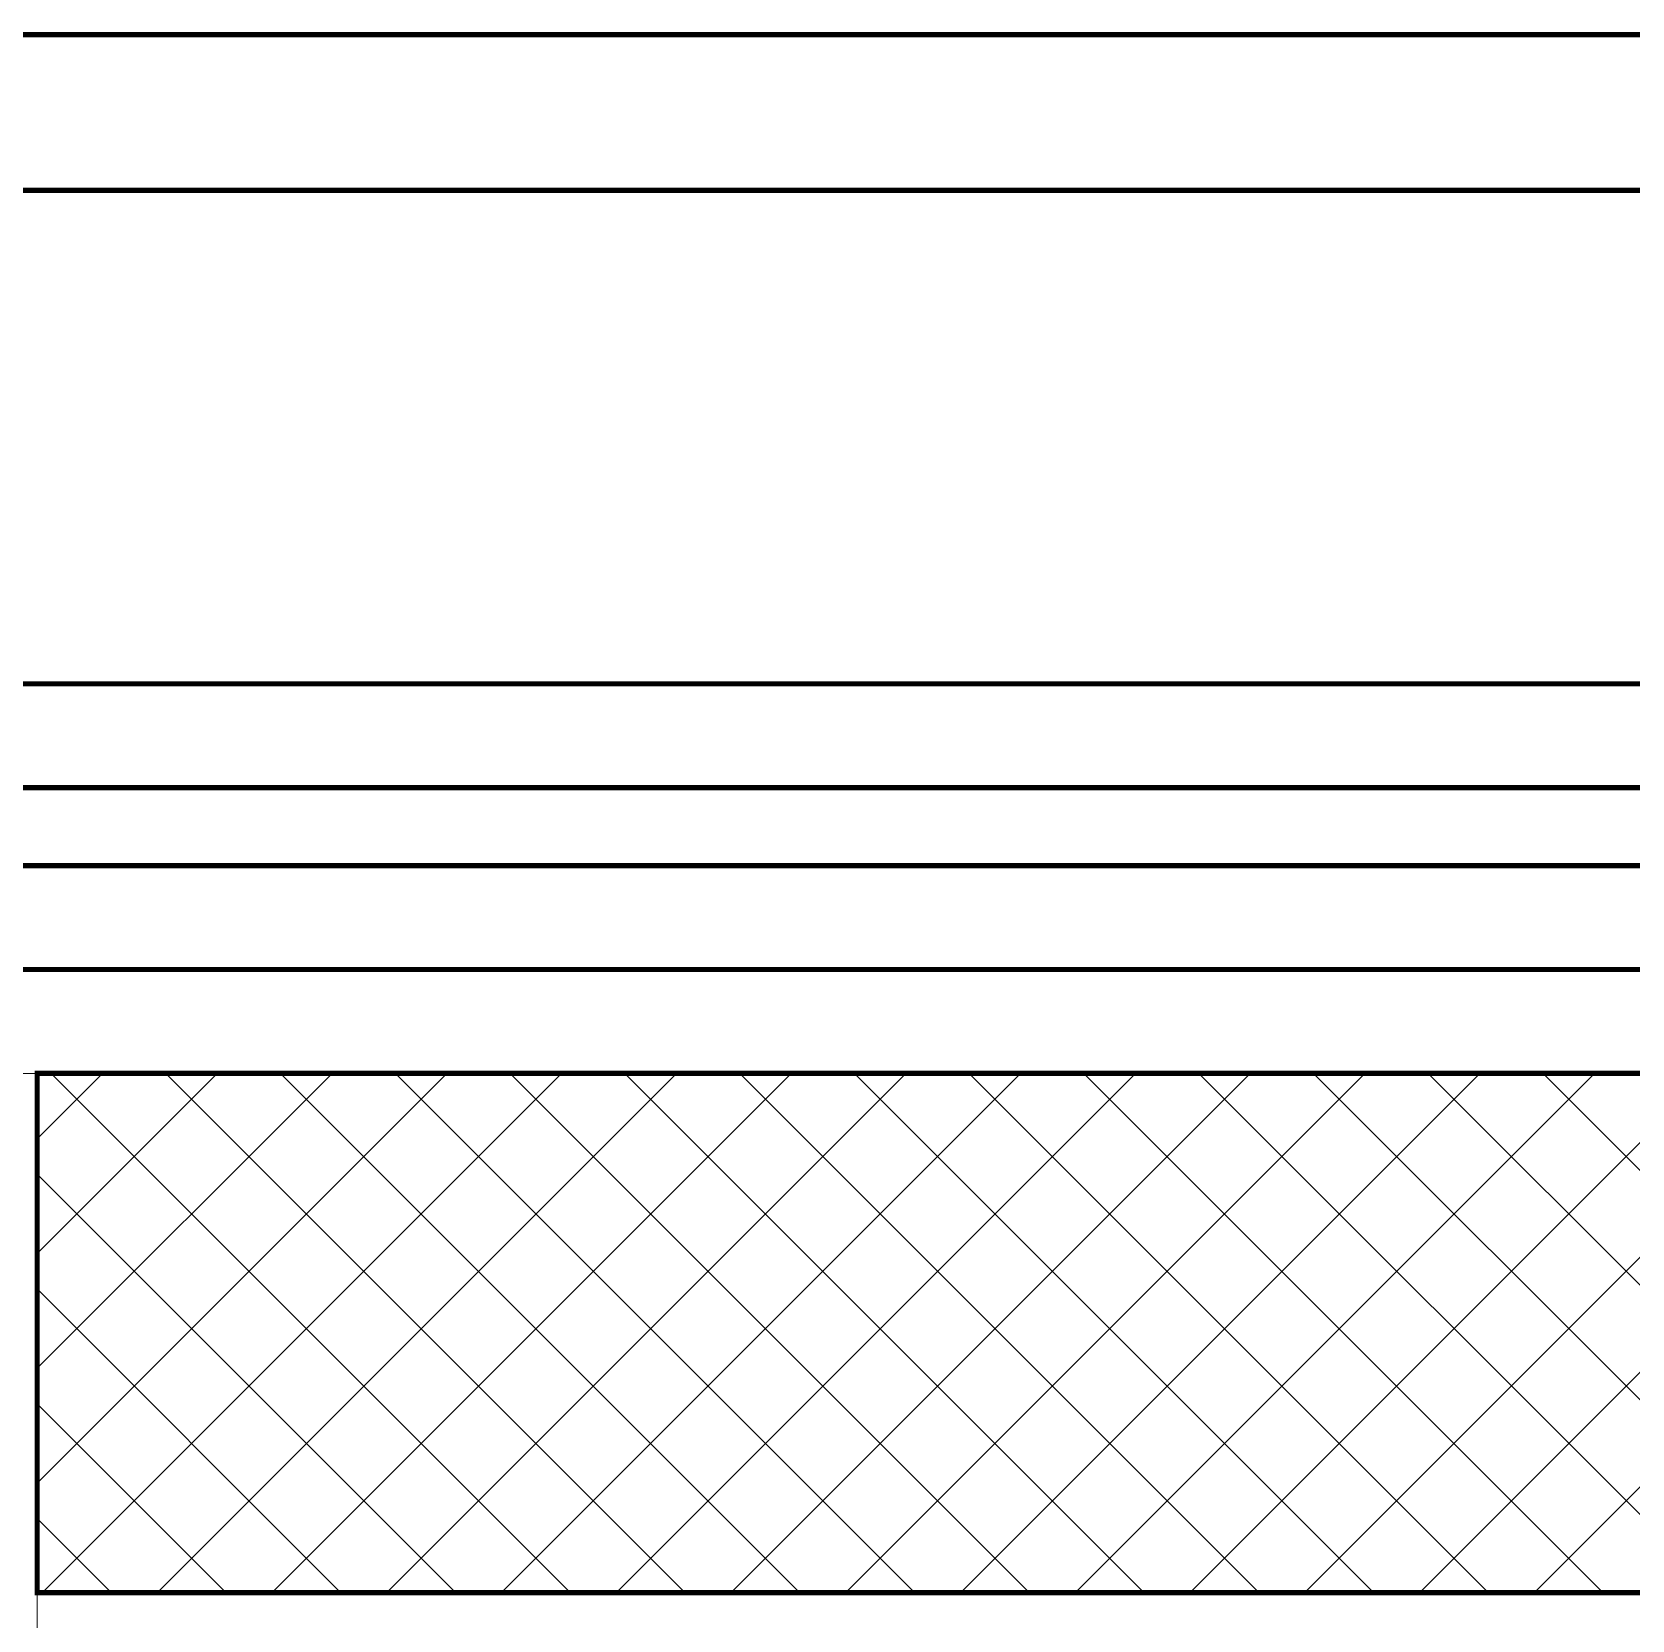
# Model space of a CAD drawing. Extents: x -1457 to 23780, y -2071 to 4205.
# Drawn here: x 8607.3 to 8668.9, y 2803.9 to 2865.1 of the extents above; entities that cross this region are included whole.
import ezdxf

# ---------------------------------------------------------------- set-up
doc = ezdxf.new("R2010")
doc.units = 0
doc.header["$MEASUREMENT"] = 0
doc.linetypes.add('HIDDEN', pattern=[0.375, 0.25, -0.125])
doc.layers.get('0').update_dxf_attribs({"color": 9, "lineweight": 9})
doc.layers.add('M-TEFRIS2-015', color=129, linetype='Continuous', lineweight=9)

# ---------------------------------------------------------------- blocks, each defined once
blk = doc.blocks.new('p-kolon_80x80')
blk.add_lwpolyline([(-40, -40), (40, -40), (40, 40), (-40, 40)], close=True)

msp = doc.modelspace()

# ---------------------------------------------------------------- hatches: boundary and pattern name
at = {"layer": 'M-TEFRIS2-015', "linetype": 'HIDDEN', "lineweight": 0}
h = msp.add_hatch(dxfattribs=at)
h.set_pattern_fill('ANSI37', color=256, scale=25, style=0)
h.paths.add_polyline_path([(8607.5, 2825), (8730, 2825), (8730, 2805), (8607.5, 2805)])

# ---------------------------------------------------------------- linework, layer by layer
at = {"layer": 'M-TEFRIS2-015', "linetype": 'HIDDEN', "lineweight": 0, "const_width": 0.2}
for points in [[(7067.5, 861.676), (7067.5, 861.676), (7067.5, 2865), (10767.5, 2865), (10767.493, 1989.751)], [(7073.5, 861.676), (7073.5, 2859), (10761.5, 2859), (10761.5, 1989.751)], [(8526.018, 2840), (8730, 2840.001)], [(8525.283, 2836), (8736.63, 2836)], [(8730, 2825), (8730, 2833), (8527.5, 2833)], [(8527.5, 2829), (8730, 2829)]]:
    msp.add_lwpolyline(points, dxfattribs=at)
msp.add_lwpolyline([(8607.5, 2825), (8730, 2825), (8730, 2805), (8607.5, 2805)], close=True, dxfattribs=at)

# ---------------------------------------------------------------- block references
at = {"layer": 'M-TEFRIS2-015', "linetype": 'HIDDEN', "lineweight": 0}
msp.add_blockref('p-kolon_80x80', (8567.5, 2785), dxfattribs=at)

doc.saveas('drawing.dxf')
